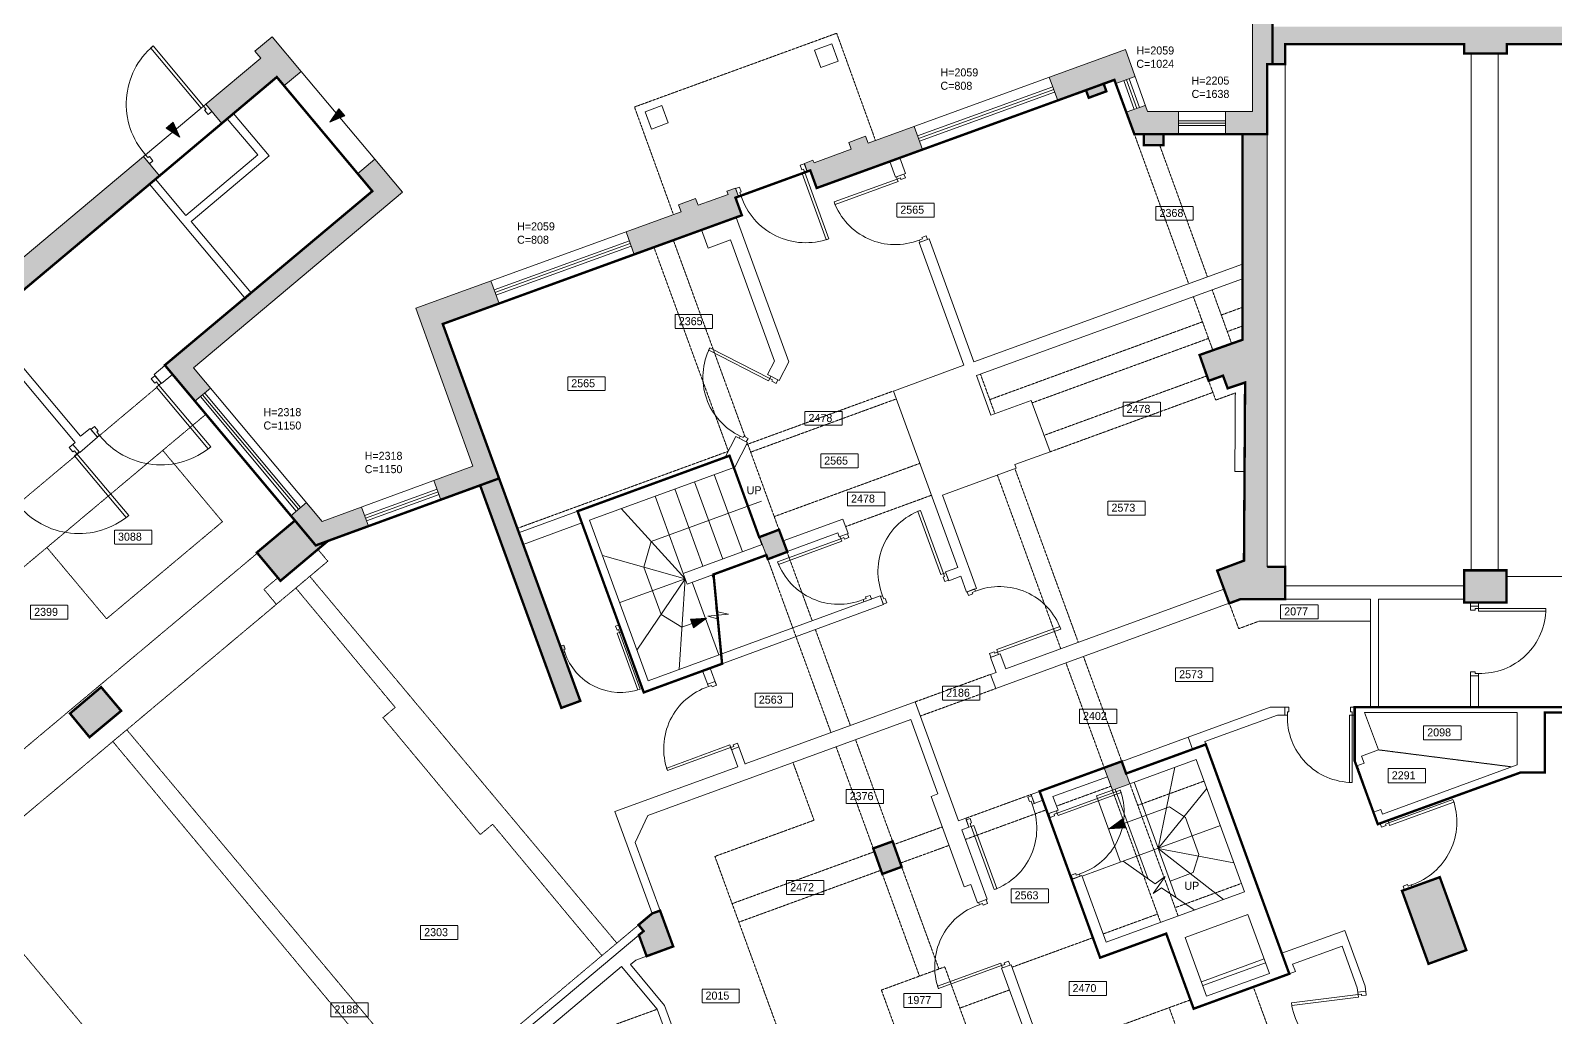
# Model space of a CAD drawing. Header units: millimetres. Extents: x 62976 to 1097852, y -110926 to 167100.
# Drawn here: x 412949 to 432007, y -21431 to -9106 of the extents above; entities that cross this region are included whole.
import ezdxf

# ---------------------------------------------------------------- set-up
doc = ezdxf.new("R2010")
doc.units = ezdxf.units.MM
doc.linetypes.add('HIDDENX2', pattern=[0.75, 0.5, -0.25])
for name, color, linetype, lineweight in [('BLOCKS', 8, 'Continuous', 15), ('Ceiling', 45, 'HIDDENX2', 15), ('Ceiling tag', 1, 'Continuous', 15), ('GIA', 84, 'Continuous', 15), ('NIA', 30, 'Continuous', 15), ('Partitions', 155, 'Continuous', 15), ('Stairs', 8, 'Continuous', 15), ('WALLS', 7, 'Continuous', 15)]:
    doc.layers.add(name, color=color, linetype=linetype, lineweight=lineweight)
doc.layers.add('Whatch', color=7, linetype='Continuous', lineweight=15, true_color=0xa8a8a8)
doc.styles.add('Century Gothic', font='GOTHIC.TTF')

# ---------------------------------------------------------------- blocks, each defined once
blk = doc.blocks.new('DOOR 840')
at = {"layer": 'BLOCKS'}
for p, q in [((-582, 249), (-582, -591)), ((-582, -591), (-582, 249)), ((-548, 249), (-582, 249)), ((-548, -591), (-548, 248)), ((-612, -691), (-612, -591)), ((-582, -591), (-612, -591)), ((-548, -591), (-582, -591)), ((-582, -632), (-582, -591)), ((-562, -632), (-582, -632)), ((-562, -691), (-562, -632)), ((208, -632), (228, -632)), ((208, -691), (208, -632)), ((228, -632), (228, -591)), ((228, -591), (258, -591)), ((258, -691), (258, -591)), ((-562, -691), (-612, -691)), ((208, -691), (258, -691))]:
    blk.add_line(p, q, dxfattribs=at)
blk.add_arc((-586, -565), 814, 358.1575, 89.7593, dxfattribs=at)

msp = doc.modelspace()

# ---------------------------------------------------------------- hatches: boundary and pattern name
at = {"layer": 'Stairs'}
for points in [[(416876, -10171), (416801, -10082), (416692, -10252)], [(414733, -10252), (414645, -10327), (414814, -10436)], [(421197, -16457), (421236, -16566), (421397, -16444)], [(426632, -19062), (426592, -18953), (426431, -19075)]]:
    msp.add_hatch(color=256, dxfattribs=at).paths.add_polyline_path(points)
at = {"layer": 'Whatch', "ltscale": 2}
h = msp.add_hatch(color=256, dxfattribs=at)
h.dxf.hatch_style = 1
h.paths.add_polyline_path([(428404, -9527), (428629, -9527), (428629, -9276), (430866, -9276), (430866, -9394), (431399, -9394), (431399, -9276), (434447, -9276), (434447, -9394), (434994, -9394), (434994, -9276), (438311, -9276), (438311, -9394), (439127, -9394), (439127, -9057), (435189, -9057), (435189, -7071), (435808, -7071), (435808, -3372), (436029, -3372), (436029, -3072), (435513, -3072), (435513, -3573), (435046, -3573), (435046, -3873), (435513, -3873), (435513, -6775), (434895, -6775), (434895, -9057), (428469, -9057), (428469, -8821), (428220, -8821), (428220, -10117), (427884, -10117), (427884, -10400), (428095, -10400), (428095, -12968), (427555, -13159), (427673, -13482), (427851, -13416), (427910, -13574), (428128, -13502), (428114, -15726), (427779, -15851), (427930, -16259), (428071, -16207), (428629, -16207), (428629, -15805), (428404, -15805)])
h.paths.add_polyline_path([(429157, -6051), (428806, -6051), (428806, -6775), (428220, -6775), (428220, -7136), (428469, -7136), (428469, -6913), (429157, -6913)], flags=17)
h.paths.add_polyline_path([(429157, -3873), (433312, -3873), (433312, -3573), (428806, -3573), (428806, -4301), (428916, -4301), (429157, -4301)], flags=17)
h.paths.add_polyline_path([(437519, -3072), (437269, -3072), (437269, -3372), (437519, -3372)], flags=17)
h.paths.add_polyline_path([(439265, -3072), (438759, -3072), (438759, -3372), (438982, -3372), (438982, -4486), (439975, -4486), (439975, -4203), (439265, -4203)])
h.paths.add_polyline_path([(446161, -5290), (446161, -5578), (442436, -5578), (442436, -5690), (441981, -5690), (441981, -5578), (441673, -5578), (441673, -4486), (440962, -4486), (440962, -4203), (441673, -4203), (441673, -4083), (441930, -4083), (441930, -5290)])
h.paths.add_polyline_path([(445034, 1116), (446280, 1116), (446280, 1399), (444685, 1399), (444685, -2204), (441673, -2204), (441673, -2846), (441930, -2846), (441930, -2543), (445034, -2543)])
h.paths.add_polyline_path([(448647, 1399), (447318, 1399), (447318, 1116), (447356, 1116), (447356, 845), (447691, 845), (447691, 1116), (448647, 1116)])
h.paths.add_polyline_path([(451094, 1399), (449241, 1399), (449241, 1116), (450745, 1116), (450745, -1469), (451094, -1469)])
h.paths.add_polyline_path([(451117, -2754), (451590, -2754), (451590, -2451), (450745, -2451), (450745, -5409), (450924, -5409), (450924, -5530), (451188, -5530), (451188, -5022), (451117, -5022)])
h.paths.add_polyline_path([(452511, -2451), (452119, -2451), (452119, -2754), (452511, -2754)])
h.paths.add_polyline_path([(453406, -2451), (453040, -2451), (453040, -2754), (453406, -2754)])
h.paths.add_polyline_path([(459988, -2451), (453935, -2451), (453935, -2754), (459686, -2754), (459686, -3789), (459988, -3789)])
h.paths.add_polyline_path([(459988, -4655), (459686, -4655), (459686, -4978), (459567, -4978), (459567, -5478), (459686, -5478), (459686, -5924), (459988, -5924)])
h.paths.add_polyline_path([(459988, -7657), (459686, -7657), (459686, -8078), (459567, -8078), (459567, -8585), (459686, -8585), (459686, -8888), (459988, -8888)])
h.paths.add_polyline_path([(459988, -10621), (459686, -10621), (459686, -10889), (459567, -10889), (459567, -11685), (459686, -11685), (459686, -11909), (459988, -11909)])
h.paths.add_polyline_path([(457441, -11303), (457204, -11303), (457204, -11567), (457441, -11567)])
h.paths.add_polyline_path([(454545, -11303), (454308, -11303), (454308, -11567), (454545, -11567)])
h.paths.add_polyline_path([(451188, -11432), (450872, -11432), (450872, -11852), (451188, -11852)])
h.paths.add_polyline_path([(451188, -8317), (450890, -8317), (450890, -8589), (451188, -8589)])
h.paths.add_polyline_path([(449028, -7115), (448687, -7115), (448687, -7446), (449028, -7446)])
h.paths.add_polyline_path([(446286, -8317), (446051, -8317), (446051, -8580), (446286, -8580)])
h.paths.add_polyline_path([(442642, -8184), (442517, -8184), (442517, -7115), (442194, -7115), (442194, -9394), (442517, -9394), (442517, -8682), (442642, -8682)])
h.paths.add_polyline_path([(442753, -11654), (446036, -11654), (446036, -11757), (446286, -11757), (446286, -11654), (449028, -11654), (449028, -11448), (442753, -11448), (442753, -11317), (442420, -11317), (442420, -11852), (442753, -11852)])
h.paths.add_polyline_path([(431396, -15847), (430866, -15847), (430866, -16248), (431396, -16248)], flags=17)
h.paths.add_polyline_path([(434985, -15847), (434455, -15847), (434455, -16248), (434985, -16248)], flags=17)
h.paths.add_polyline_path([(438932, -15847), (438159, -15847), (438159, -16248), (438932, -16248)], flags=17)
h.paths.add_polyline_path([(442578, -15832), (442194, -15832), (442194, -16333), (442578, -16333)])
h.paths.add_polyline_path([(446286, -14539), (446036, -14539), (446036, -14806), (446286, -14806)])
h.paths.add_polyline_path([(445203, -17657), (444925, -17657), (444925, -17923), (445203, -17923)])
h.paths.add_polyline_path([(448235, -17657), (447987, -17657), (447987, -17923), (448235, -17923)])
h.paths.add_polyline_path([(451274, -17211), (450997, -17211), (450997, -18336), (451274, -18336)])
h.paths.add_polyline_path([(451149, -14539), (450895, -14539), (450895, -14806), (451149, -14806)])
h.paths.add_polyline_path([(454506, -14526), (454269, -14526), (454269, -14806), (454506, -14806)])
h.paths.add_polyline_path([(454328, -17510), (454091, -17510), (454091, -17780), (454328, -17780)], flags=17)
h.paths.add_polyline_path([(457356, -17471), (457421, -17471), (457421, -17211), (456875, -17211), (456875, -18116), (457356, -18116)], flags=17)
h.paths.add_polyline_path([(460094, -17115), (460061, -17115), (460061, -16740), (459751, -16740), (459751, -17421), (459857, -17421), (459857, -20401), (457421, -20401), (457421, -20314), (457165, -20314), (457165, -20401), (454303, -20401), (454303, -21584), (454091, -21584), (454091, -21933), (454466, -21933), (454466, -20564), (460034, -20564), (460034, -20393), (460094, -20393), (460094, -20209), (460034, -20209), (460034, -17299), (460094, -17299)])
h.paths.add_polyline_path([(457625, -14626), (457624, -14626), (457624, -14526), (456974, -14526), (456974, -14806), (457625, -14806)])
h.paths.add_polyline_path([(459751, -14526), (458494, -14526), (458494, -14626), (458494, -14806), (459751, -14806)])
h.paths.add_polyline_path([(459988, -13692), (459751, -13692), (459751, -15141), (460061, -15141), (460061, -14647), (460094, -14647), (460094, -14489), (459988, -14489)])
h.paths.add_polyline_path([(442229, -21654), (437903, -21654), (437903, -17754), (438851, -17754), (438851, -17923), (439120, -17923), (439120, -17754), (442758, -17754), (442758, -17548), (437702, -17548), (437702, -21912), (440730, -21912), (440730, -21971), (442229, -21971)])
h.paths.add_polyline_path([(439112, -26283), (439060, -26283), (439060, -23877), (439116, -23877), (439116, -23693), (439436, -23693), (439436, -23480), (438853, -23480), (438853, -26283), (438742, -26283), (438742, -26708), (438853, -26708), (438853, -29246), (439060, -29246), (439060, -26708), (439112, -26708)])
h.paths.add_polyline_path([(442769, -26431), (442147, -26431), (442147, -26361), (442077, -26361), (442077, -26283), (441893, -26283), (441893, -26708), (442077, -26708), (442077, -26629), (442769, -26629)])
h.paths.add_polyline_path([(445203, -21669), (444925, -21669), (444925, -21933), (445203, -21933)])
h.paths.add_polyline_path([(448259, -21669), (448012, -21669), (448012, -21933), (448259, -21933)])
h.paths.add_polyline_path([(451290, -21650), (451063, -21650), (451063, -21933), (451290, -21933)])
h = msp.add_hatch(color=256, dxfattribs=at)
h.dxf.hatch_style = 1
h.paths.add_polyline_path([(402655, -23276), (402503, -23104), (403036, -22658), (402838, -22421), (401526, -23517), (401724, -23754), (401818, -23676), (401966, -23853)])
h.paths.add_polyline_path([(404654, -21307), (404792, -21465), (405022, -21267), (404891, -21109), (405442, -20649), (405243, -20411), (403876, -21553), (404075, -21791)])
h.paths.add_polyline_path([(407264, -19126), (407292, -19103), (407019, -18780), (406809, -18959), (406881, -19043), (406282, -19544), (406480, -19781), (407016, -19333), (407348, -19728), (407419, -19667), (408575, -21043), (408503, -21103), (409040, -21742), (409448, -21400), (409310, -21235), (409145, -21374)])
h.paths.add_polyline_path([(406869, -17336), (406688, -17121), (406019, -17681), (405946, -17596), (405775, -17740), (406144, -18175), (406200, -18128), (406200, -18129), (406361, -17997), (406249, -17859)])
h.paths.add_polyline_path([(409177, -15400), (408999, -15187), (408155, -15894), (408336, -16108)])
h.paths.add_polyline_path([(410363, -14192), (410361, -14193), (410290, -14108), (409778, -14536), (409974, -14772), (410488, -14338)])
h.paths.add_polyline_path([(411482, -19287), (411080, -19616), (411330, -19906), (411725, -19577)])
h.paths.add_polyline_path([(414082, -17602), (413832, -17306), (413443, -17635), (413687, -17931)])
h.paths.add_polyline_path([(417600, -11126), (417254, -10711), (417037, -10895), (417221, -11112), (414630, -13288), (415004, -13734), (415199, -13571), (414987, -13319)])
h.paths.add_polyline_path([(414562, -10920), (414361, -10679), (411976, -12676), (412182, -12921)])
h.paths.add_polyline_path([(411465, -13104), (411083, -13424), (411087, -13429), (411164, -13522), (411164, -13522), (411284, -13666), (411668, -13347)])
h.paths.add_polyline_path([(416027, -9687), (416115, -9796), (416333, -9618), (415971, -9184), (415753, -9362), (415828, -9450), (415139, -10027), (415214, -10117), (415339, -10266)])
h.paths.add_polyline_path([(417172, -15296), (417085, -15057), (416594, -15237), (416397, -15002), (416202, -15165), (416254, -15226), (415778, -15625), (416073, -15978), (416666, -15480)])
h.paths.add_polyline_path([(419571, -16796), (419613, -16781), (419631, -16830), (419614, -16836), (419627, -16871), (419602, -16880), (419821, -17481), (419583, -17565), (418568, -14786), (418079, -14965), (417991, -14726), (418479, -14548), (417763, -12574), (418703, -12233), (418805, -12515), (418101, -12771)])
h.paths.add_polyline_path([(421759, -11193), (421798, -11179), (421758, -11074), (421653, -11113), (421666, -11152), (421291, -11288), (421259, -11203), (421049, -11282), (421081, -11369), (420392, -11619), (420495, -11901), (421839, -11413)])
h.paths.add_polyline_path([(424096, -10593), (423991, -10304), (423417, -10512), (423385, -10424), (423175, -10503), (423207, -10588), (422742, -10757), (422726, -10725), (422621, -10765), (422655, -10867), (422694, -10853), (422774, -11073)])
h.paths.add_polyline_path([(422302, -15340), (422059, -15432), (422164, -15708), (422407, -15616)])
h.paths.add_polyline_path([(426633, -9343), (425681, -9690), (425786, -9979), (426139, -9851), (426174, -9946), (426394, -9865), (426360, -9770), (426494, -9722), (426514, -9768), (426753, -9682)])
h.paths.add_polyline_path([(427294, -10117), (426907, -10117), (426881, -10042), (426643, -10127), (426744, -10400), (426863, -10400), (426863, -10537), (427109, -10537), (427109, -10400), (427294, -10400)])
h.paths.add_polyline_path([(418195, -22664), (417991, -22420), (417800, -22572), (418007, -22819)])
h.paths.add_polyline_path([(420817, -20097), (420717, -20133), (420548, -20275), (420611, -20353), (420552, -20402), (420649, -20666), (420981, -20544)])
h.paths.add_polyline_path([(418993, -23913), (418729, -24012), (418752, -24076), (418753, -24076), (418752, -24076), (418847, -24339), (419123, -24239)])
h.paths.add_polyline_path([(419776, -26268), (419789, -26215), (419776, -26156), (419743, -26103), (419697, -26071), (419638, -26057), (419578, -26071), (419526, -26103), (419493, -26156), (419486, -26215), (419493, -26268), (419526, -26321), (419578, -26354), (419638, -26367), (419697, -26354), (419743, -26321)])
h.paths.add_polyline_path([(422591, -25066), (422372, -25146), (422476, -25431), (422695, -25351)])
h.paths.add_polyline_path([(423476, -26122), (423035, -26287), (422977, -26127), (422548, -26273), (423220, -28116), (423647, -27961), (423548, -27689), (423987, -27525)])
h.paths.add_polyline_path([(425443, -24056), (425179, -24151), (425291, -24461), (425510, -24381)])
h.paths.add_polyline_path([(424655, -21811), (424419, -21898), (424580, -22341), (424817, -22256)])
h.paths.add_polyline_path([(428404, -22980), (428095, -23092), (428207, -23401), (428516, -23289)])
h.paths.add_polyline_path([(431359, -21815), (431060, -21924), (431085, -22298), (431465, -22289), (431461, -22090)])
h.paths.add_polyline_path([(426586, -18233), (426367, -18313), (426469, -18592), (426688, -18512)])
h.paths.add_polyline_path([(423724, -19235), (423481, -19320), (423593, -19636), (423836, -19550)])
h.paths.add_polyline_path([(430561, -19679), (430089, -19850), (430420, -20761), (430892, -20590)])
h.paths.add_polyline_path([(434093, -20664), (433630, -20664), (433630, -21186), (434093, -21186)])
h.paths.add_polyline_path([(435960, -21648), (435716, -21648), (435716, -21911), (435960, -21911)])
h.paths.add_polyline_path([(436047, -17548), (435691, -17548), (435691, -18212), (436047, -18212)])
h.paths.add_polyline_path([(434411, -17548), (434056, -17548), (434056, -18212), (434411, -18212)])
h.paths.add_polyline_path([(432756, -17510), (432512, -17510), (432512, -18033), (432756, -18033)])

# ---------------------------------------------------------------- linework, layer by layer
at = {"layer": 'BLOCKS', "ltscale": 2}
for p, q in [((422748, -9351), (422965, -9272)), ((422965, -9272), (423044, -9489)), ((422748, -9351), (422827, -9568)), ((422827, -9568), (423044, -9489)), ((420629, -10121), (420839, -10042)), ((420918, -10259), (420839, -10042)), ((420708, -10338), (420629, -10121)), ((420708, -10338), (420918, -10259))]:
    msp.add_line(p, q, dxfattribs=at)
at = {"layer": 'BLOCKS'}
for p, q in [((426807, -10068), (426679, -9709)), ((424033, -10420), (425724, -9809)), ((424045, -10453), (425736, -9842)), ((424057, -10486), (425748, -9875)), ((426742, -10092), (426613, -9732)), ((426775, -10080), (426646, -9720)), ((424096, -10593), (425786, -9979)), ((427884, -10234), (427294, -10234)), ((427884, -10264), (427294, -10264)), ((427884, -10294), (427294, -10294)), ((427884, -10400), (427294, -10400)), ((418743, -12343), (420433, -11732)), ((418754, -12376), (420445, -11764)), ((418766, -12409), (420457, -11797)), ((418805, -12515), (420495, -11901)), ((415072, -13677), (416270, -15108)), ((415099, -13655), (416297, -15085)), ((415126, -13633), (416324, -15063)), ((415004, -13734), (416202, -15165)), ((418030, -14833), (417124, -15164)), ((418042, -14866), (417136, -15197)), ((418055, -14899), (417148, -15230)), ((418079, -14965), (417172, -15296)), ((427416, -17930), (426586, -18233)), ((428365, -20700), (427581, -20986)), ((428382, -20747), (427598, -21033)), ((427647, -21167), (428431, -20881))]:
    msp.add_line(p, q, dxfattribs=at)
at = {"layer": 'Ceiling'}
for p, q in [((420497, -10061), (423024, -9140)), ((423024, -9140), (423509, -10479)), ((428629, -15805), (428629, -9527)), ((430953, -15847), (430953, -9394)), ((431291, -15847), (431291, -9394)), ((420982, -11400), (420497, -10061)), ((426744, -10400), (427422, -12267)), ((427060, -10537), (427657, -12182)), ((420740, -11812), (421671, -14361)), ((420983, -11724), (421879, -14179)), ((427716, -12344), (427960, -13016)), ((427481, -12430), (427725, -13099)), ((428095, -12562), (427831, -12659)), ((427596, -12744), (424937, -13715)), ((427671, -12951), (425465, -13756)), ((428095, -12796), (427906, -12865)), ((424820, -13395), (425001, -13891)), ((427650, -13419), (425614, -14162)), ((427673, -13482), (427761, -13721)), ((414527, -13563), (413787, -14185)), ((423732, -13608), (421895, -14278)), ((423768, -13707), (421949, -14371)), ((427726, -13625), (425690, -14368)), ((428006, -13632), (427761, -13721)), ((428006, -13632), (428000, -14614)), ((410730, -17593), (415141, -13898)), ((421907, -14255), (422303, -15340)), ((413563, -14373), (412763, -15044)), ((414602, -14349), (415348, -15240)), ((421671, -14360), (419033, -15323)), ((424062, -14512), (422243, -15176)), ((425033, -14659), (425824, -16826)), ((425252, -14579), (426043, -16746)), ((428121, -14614), (428000, -14614)), ((423136, -15301), (424207, -14910)), ((413900, -16452), (415348, -15240)), ((413900, -16452), (413154, -15562)), ((416541, -15585), (416665, -15733)), ((422404, -15618), (422718, -16477)), ((411060, -19592), (415784, -15633)), ((412019, -19626), (416665, -15733)), ((422163, -15709), (422953, -17874)), ((415867, -16086), (416041, -15940)), ((416141, -15920), (416141, -15920)), ((416439, -15922), (420277, -20503)), ((431396, -15925), (434455, -15925)), ((415867, -16086), (416022, -16272)), ((417507, -17559), (416265, -16068)), ((428048, -16576), (427930, -16259)), ((428048, -16576), (428299, -16483)), ((429694, -16483), (428299, -16483)), ((422758, -16587), (423195, -17786)), ((426108, -16923), (426586, -18233)), ((424005, -17490), (424946, -17147)), ((425889, -17003), (426367, -18313)), ((425011, -17324), (424069, -17667)), ((417507, -17559), (417354, -17687)), ((418570, -19147), (417354, -17687)), ((414152, -17838), (417991, -22420)), ((417800, -22572), (413978, -17985)), ((423017, -18051), (423481, -19320)), ((423260, -17962), (423724, -19235)), ((429793, -18089), (431457, -18301)), ((422478, -18247), (422741, -18968)), ((429734, -18866), (429531, -18284)), ((427617, -18479), (426786, -18782)), ((424636, -18944), (425454, -18646)), ((426451, -18543), (425771, -18792)), ((426469, -18592), (427072, -20244)), ((426688, -18512), (427291, -20164)), ((425644, -18838), (424632, -19208)), ((418724, -19019), (418570, -19147)), ((420090, -20659), (418724, -19019)), ((421502, -19420), (422741, -18968)), ((423738, -19272), (424345, -19051)), ((421502, -19420), (422472, -22078)), ((421717, -20010), (423495, -19361)), ((424429, -19282), (423819, -19504)), ((415909, -24294), (411874, -19453)), ((423577, -19593), (421801, -20241)), ((423836, -19550), (424302, -20826)), ((423594, -19639), (424059, -20915)), ((428083, -19757), (427253, -20060)), ((427034, -20140), (426354, -20388)), ((420548, -20275), (417991, -22420)), ((426227, -20435), (425214, -20804)), ((424375, -20799), (423583, -21089)), ((424375, -20799), (424734, -21783)), ((423583, -21089), (423941, -22071)), ((425182, -21088), (424563, -21314)), ((428663, -22234), (428231, -21050)), ((420782, -21328), (419763, -21699)), ((427444, -21212), (425809, -21809)), ((427651, -22602), (427179, -21309))]:
    msp.add_line(p, q, dxfattribs=at)
for points in [[(423775, -11262), (424242, -11262), (424242, -11436), (423775, -11436)], [(427014, -11302), (427481, -11302), (427481, -11476), (427014, -11476)], [(421006, -12653), (421473, -12653), (421473, -12828), (421006, -12828)], [(419663, -13429), (420130, -13429), (420130, -13603), (419663, -13603)], [(422628, -13862), (423094, -13862), (423094, -14036), (422628, -14036)], [(426603, -13749), (427069, -13749), (427069, -13923), (426603, -13923)], [(422824, -14394), (423291, -14394), (423291, -14569), (422824, -14569)], [(423159, -14869), (423626, -14869), (423626, -15043), (423159, -15043)], [(426414, -14982), (426881, -14982), (426881, -15157), (426414, -15157)], [(413999, -15344), (414466, -15344), (414466, -15519), (413999, -15519)], [(412951, -16283), (413417, -16283), (413417, -16458), (412951, -16458)], [(428572, -16278), (429039, -16278), (429039, -16452), (428572, -16452)], [(427259, -17063), (427726, -17063), (427726, -17237), (427259, -17237)], [(424347, -17294), (424813, -17294), (424813, -17468), (424347, -17468)], [(422006, -17380), (422473, -17380), (422473, -17554), (422006, -17554)], [(426058, -17583), (426525, -17583), (426525, -17758), (426058, -17758)], [(430359, -17789), (430826, -17789), (430826, -17963), (430359, -17963)], [(429917, -18324), (430383, -18324), (430383, -18499), (429917, -18499)], [(423142, -18585), (423608, -18585), (423608, -18760), (423142, -18760)], [(422398, -19722), (422865, -19722), (422865, -19897), (422398, -19897)], [(425204, -19824), (425671, -19824), (425671, -19998), (425204, -19998)], [(417825, -20284), (418291, -20284), (418291, -20458), (417825, -20458)], [(421341, -21076), (421807, -21076), (421807, -21250), (421341, -21250)], [(423863, -21131), (424330, -21131), (424330, -21306), (423863, -21306)], [(425928, -20983), (426395, -20983), (426395, -21157), (425928, -21157)], [(416704, -21248), (417170, -21248), (417170, -21423), (416704, -21423)]]:
    msp.add_lwpolyline(points, close=True, dxfattribs=at)
at = {"layer": 'GIA', "ltscale": 2}
msp.add_lwpolyline([(428469, -8821, 30, 30, 0), (428469, -9527, 30, 30, 0), (428404, -9527, 30, 30, 0), (428404, -10400, 30, 30, 0), (426744, -10400, 30, 30, 0), (426494, -9722, 30, 30, 0), (422774, -11073, 30, 30, 0), (422694, -10853, 30, 30, 0), (421759, -11193, 30, 30, 0), (421839, -11413, 30, 30, 0), (418101, -12771, 30, 30, 0), (418805, -14699, 30, 30, 0), (416514, -15536, 30, 30, 0), (414628, -13285, 30, 30, 0), (417221, -11112, 30, 30, 0), (416027, -9687, 30, 30, 0), (414562, -10920, 30, 30, 0), (410488, -14338, 30, 30, 0)], format="xyseb", dxfattribs=at)
at = {"layer": 'NIA', "ltscale": 2}
for points in [[(434447, -9276, 30, 30, 0), (431399, -9276, 30, 30, 0), (431399, -9394, 30, 30, 0), (430866, -9394, 30, 30, 0), (430866, -9276, 30, 30, 0), (428629, -9276, 30, 30, 0), (428629, -9527, 30, 30, 0), (428404, -9527, 30, 30, 0), (428404, -10400, 0, 0, 0)], [(428404, -15805, 30, 30, 0), (428629, -15805, 30, 30, 0), (428629, -16207, 30, 30, 0), (428071, -16207, 30, 30, 0), (427930, -16259, 30, 30, 0), (427779, -15851, 30, 30, 0), (428114, -15726, 30, 30, 0), (428128, -13502, 30, 30, 0), (427910, -13574, 30, 30, 0), (427852, -13416, 30, 30, 0), (427673, -13481, 30, 30, 0), (427559, -13158, 30, 30, 0), (428095, -12968, 30, 30, 0), (428095, -10400, 30, 30, 0), (427109, -10400, 30, 30, 0), (427109, -10537, 30, 30, 0), (426863, -10537, 30, 30, 0), (426863, -10400, 30, 30, 0), (426744, -10400, 30, 30, 0), (426494, -9722, 30, 30, 0), (426360, -9770, 30, 30, 0), (426394, -9865, 30, 30, 0), (426174, -9946, 30, 30, 0), (426139, -9851, 30, 30, 0), (422774, -11073, 30, 30, 0), (422694, -10853, 30, 30, 0), (421759, -11193, 30, 30, 0), (421839, -11413, 30, 30, 0), (418101, -12771, 30, 30, 0), (419820, -17478, 30, 30, 0), (419583, -17565, 30, 30, 0), (418568, -14786, 30, 30, 0), (416666, -15480, 30, 30, 0), (416073, -15978, 30, 30, 0), (415778, -15625, 30, 30, 0), (416254, -15226, 30, 30, 0), (414628, -13285, 30, 30, 0), (417221, -11112, 30, 30, 0), (416027, -9687, 30, 30, 0), (414562, -10920, 30, 30, 0), (410488, -14338, 30, 30, 0)], [(432512, -17622, 30, 30, 0), (431874, -17622, 30, 30, 0), (431874, -18372, 30, 30, 0), (431570, -18372, 30, 30, 0), (429786, -19017, 30, 30, 0), (429497, -18227, 30, 30, 0), (429497, -17556, 30, 30, 0), (432282, -17556, 30, 30, 0)]]:
    msp.add_lwpolyline(points, format="xyseb", dxfattribs=at)
at = {"layer": 'NIA', "ltscale": 2, "const_width": 30}
for points in [[(421592, -17014), (421485, -15898), (422144, -15657), (422164, -15708), (422407, -15616), (422303, -15340), (422059, -15432), (422055, -15433), (421685, -14416), (419786, -15109), (420613, -17372)], [(430866, -15847), (431396, -15847), (431396, -16248), (430866, -16248)], [(413443, -17635), (413832, -17306), (414082, -17602), (413687, -17931)], [(428680, -20886), (427637, -18022), (426641, -18385), (426586, -18233), (425560, -18607), (426316, -20684), (427142, -20384), (427485, -21322)], [(423481, -19320), (423723, -19232), (423836, -19550), (423594, -19639)], [(430089, -19850), (430561, -19679), (430892, -20590), (430420, -20761)], [(420548, -20275), (420717, -20133), (420817, -20097), (420981, -20544), (420649, -20666), (420552, -20402), (420611, -20353)]]:
    msp.add_lwpolyline(points, close=True, dxfattribs=at)
at = {"layer": 'Partitions', "ltscale": 2}
for p, q in [((415791, -10660), (415409, -10207)), ((415932, -10672), (415486, -10143)), ((415791, -10660), (414892, -11415)), ((415932, -10672), (414957, -11492)), ((415642, -12462), (414436, -11025)), ((414892, -11415), (414511, -10963)), ((415707, -12383), (414957, -11492)), ((413575, -14173), (412383, -12751)), ((413508, -14251), (412305, -12817)), ((414630, -13288), (414493, -13402)), ((414493, -13402), (414587, -13515)), ((414587, -13515), (414724, -13400)), ((413693, -14074), (413575, -14173)), ((413788, -14186), (413693, -14074)), ((413434, -14313), (413508, -14251)), ((413480, -14275), (413564, -14375)), ((413564, -14375), (413788, -14186))]:
    msp.add_line(p, q, dxfattribs=at)
at = {"layer": 'Partitions'}
for p, q in [((423689, -10741), (423760, -10936)), ((423814, -10695), (423886, -10890)), ((423760, -10936), (423886, -10890)), ((421335, -11596), (421417, -11822)), ((421766, -11439), (422424, -13245)), ((421417, -11822), (421695, -11721)), ((421695, -11721), (422247, -13234)), ((424055, -11754), (424181, -11709)), ((424055, -11754), (424614, -13287)), ((424181, -11709), (424740, -13242)), ((424740, -13242), (428095, -12023)), ((424771, -13413), (428095, -12207)), ((422161, -13402), (422247, -13234)), ((422306, -13476), (422424, -13245)), ((423732, -13608), (424614, -13287)), ((422306, -13476), (422161, -13402)), ((424951, -13910), (424771, -13413)), ((424536, -15811), (423732, -13608)), ((424951, -13910), (425454, -13727)), ((425690, -14368), (425454, -13727)), ((421632, -14436), (421765, -14177)), ((421752, -14558), (421909, -14251)), ((421909, -14251), (421765, -14177)), ((421632, -14436), (419047, -15378)), ((425249, -14526), (425690, -14368)), ((421752, -14558), (419935, -15220)), ((424346, -14910), (425269, -14572)), ((425269, -14572), (425249, -14526)), ((424770, -16073), (424346, -14910)), ((419935, -15220), (420668, -17227)), ((423102, -15207), (422354, -15477)), ((423102, -15207), (423168, -15386)), ((419839, -15256), (419106, -15523)), ((420611, -17373), (419839, -15256)), ((423038, -15381), (422405, -15611)), ((423038, -15381), (423055, -15427)), ((423055, -15427), (423168, -15386)), ((422094, -15526), (421106, -15888)), ((421154, -16019), (422144, -15657)), ((424536, -15811), (424384, -15867)), ((421106, -15887), (421154, -16019)), ((424424, -15978), (424384, -15867)), ((424577, -15922), (424424, -15978)), ((424648, -16118), (424577, -15922)), ((423566, -16166), (420668, -17227)), ((423607, -16276), (423566, -16166)), ((424648, -16118), (424770, -16073)), ((425137, -17077), (427864, -16082)), ((430866, -16042), (428629, -16042)), ((423607, -16276), (421443, -17068)), ((427930, -16259), (425011, -17324)), ((428634, -16207), (429694, -16207)), ((429694, -17556), (429694, -16207)), ((429793, -17556), (429793, -16207)), ((429793, -16207), (430866, -16207)), ((430946, -16248), (430946, -16343)), ((431046, -16248), (431046, -16358)), ((424946, -16935), (425068, -16890)), ((425015, -17122), (424946, -16935)), ((425137, -17077), (425068, -16890)), ((421349, -17103), (420611, -17373)), ((421421, -17299), (421349, -17103)), ((421522, -17284), (421443, -17068)), ((424946, -17147), (425015, -17122)), ((425011, -17324), (424946, -17147)), ((430946, -17113), (430946, -17556)), ((431046, -17133), (431046, -17556)), ((421881, -18265), (424005, -17490)), ((424547, -18977), (424005, -17490)), ((423949, -17711), (420665, -18908)), ((424288, -18640), (423949, -17711)), ((428440, -17556), (427416, -17930)), ((427623, -17983), (428532, -17656)), ((428627, -17556), (428440, -17556)), ((428627, -17656), (428532, -17656)), ((429497, -18227), (429497, -17556)), ((429694, -17556), (429497, -17556)), ((429793, -18089), (429622, -17622)), ((429622, -17622), (431528, -17622)), ((430946, -17556), (429793, -17556)), ((432282, -17556), (431046, -17556)), ((431528, -18275), (431528, -17622)), ((431874, -17622), (431874, -18372)), ((431874, -17622), (432512, -17622)), ((421787, -18300), (421687, -18028)), ((421881, -18266), (421786, -18007)), ((427472, -18082), (426641, -18385)), ((427472, -18082), (427416, -17930)), ((427623, -17983), (428587, -20629)), ((429582, -18168), (429793, -18089)), ((427518, -18209), (426688, -18512)), ((428121, -19861), (427518, -18209)), ((429523, -18287), (429497, -18227)), ((429523, -18287), (429615, -18254)), ((429615, -18254), (429582, -18168)), ((431528, -18275), (429845, -18892)), ((420252, -18860), (421787, -18300)), ((426367, -18313), (425454, -18646)), ((426408, -18424), (425727, -18672)), ((431570, -18372), (429786, -19017)), ((431874, -18372), (431570, -18372)), ((424206, -18670), (424288, -18640)), ((424618, -19801), (424206, -18670)), ((425494, -18757), (425454, -18646)), ((425790, -18843), (425727, -18672)), ((420717, -20133), (420252, -18860)), ((425601, -18719), (425494, -18757)), ((425663, -18889), (425601, -18719)), ((425663, -18889), (425790, -18843)), ((429734, -18866), (429826, -18833)), ((429786, -19017), (429734, -18866)), ((429826, -18833), (429845, -18892)), ((420665, -18908), (420507, -19247)), ((424636, -18944), (424547, -18977)), ((424677, -19056), (424588, -19088)), ((424677, -19056), (424636, -18944)), ((420817, -20097), (420507, -19247)), ((424905, -19955), (424588, -19088)), ((424618, -19801), (424701, -19771)), ((424785, -19999), (424701, -19771)), ((425961, -19706), (426088, -19660)), ((426318, -20684), (425961, -19706)), ((426392, -20492), (426088, -19660)), ((424905, -19955), (424785, -19999)), ((428121, -19861), (426392, -20492)), ((428163, -20147), (427379, -20433)), ((428431, -20881), (428163, -20147)), ((427142, -20383), (426318, -20684)), ((427485, -21322), (427142, -20383)), ((428587, -20629), (429374, -20345)), ((429628, -21040), (429374, -20345)), ((420552, -20402), (418742, -21920)), ((427647, -21167), (427379, -20433)), ((429339, -20539), (428721, -20765)), ((429530, -21063), (429339, -20539)), ((420446, -20768), (420512, -20715)), ((420874, -21282), (420446, -20768)), ((420649, -20666), (420512, -20715)), ((425203, -20773), (425083, -20816)), ((425473, -21513), (425203, -20773)), ((428756, -20858), (428721, -20765)), ((418847, -22045), (420335, -20794)), ((420335, -20794), (420782, -21328)), ((425353, -21557), (425083, -20816)), ((428756, -20858), (427485, -21322)), ((429530, -21063), (429544, -21177)), ((429628, -21040), (429642, -21150)), ((421417, -23075), (420782, -21328)), ((421486, -22966), (420874, -21282))]:
    msp.add_line(p, q, dxfattribs=at)
at = {"layer": 'Stairs'}
for p, q in [((416333, -9618), (417254, -10711)), ((415082, -10075), (414387, -10657)), ((416801, -10082), (416692, -10252)), ((416876, -10171), (416801, -10082)), ((414733, -10252), (414645, -10327)), ((414733, -10252), (414814, -10436)), ((416876, -10171), (416692, -10252)), ((414645, -10327), (414814, -10436)), ((421495, -14652), (421845, -15617)), ((421737, -14564), (422090, -15528)), ((421002, -14831), (421352, -15797)), ((421247, -14742), (421601, -15707)), ((422086, -14983), (420704, -15487)), ((420756, -14921), (421106, -15887)), ((421130, -15953), (420329, -15077)), ((420613, -15808), (420704, -15487)), ((421130, -15953), (420097, -15662)), ((420829, -16399), (420613, -15808)), ((421130, -15953), (420312, -16251)), ((421130, -15953), (420528, -16844)), ((421130, -15953), (421055, -17085)), ((421552, -16902), (421220, -15994)), ((421491, -15979), (421464, -15905)), ((421519, -16360), (421485, -15898)), ((421670, -16395), (421519, -16360)), ((421644, -16398), (421640, -16388)), ((420829, -16399), (421090, -16557)), ((421090, -16557), (421216, -16511)), ((421197, -16457), (421397, -16444)), ((421197, -16457), (421236, -16566)), ((421236, -16566), (421397, -16444)), ((421414, -16420), (421670, -16395)), ((421534, -16453), (421414, -16420)), ((421580, -16892), (421534, -16453)), ((427042, -19319), (427251, -18307)), ((426469, -18592), (426271, -18664)), ((426271, -18664), (426572, -19490)), ((426506, -18579), (426916, -19702)), ((426741, -18493), (427268, -19938)), ((427042, -19319), (427651, -18572)), ((427182, -18800), (426612, -19008)), ((427382, -18932), (427182, -18800)), ((426592, -18953), (426431, -19075)), ((426632, -19062), (426592, -18953)), ((427114, -19293), (427820, -19035)), ((427551, -19395), (427382, -18932)), ((426632, -19062), (426431, -19075)), ((426090, -19666), (427114, -19293)), ((427042, -19319), (427989, -19498)), ((427042, -19319), (427857, -19957)), ((427481, -19621), (427551, -19395)), ((427003, -19764), (426604, -19478)), ((427191, -19727), (427481, -19621)), ((426981, -19883), (427127, -19672)), ((427084, -19813), (426981, -19883)), ((427127, -19672), (427003, -19764)), ((427492, -20089), (427084, -19813))]:
    msp.add_line(p, q, dxfattribs=at)
at = {"layer": 'WALLS'}
for p, q in [((428629, -9527), (428629, -9276)), ((428629, -9276), (430866, -9276)), ((431399, -9276), (431399, -9394)), ((431399, -9276), (434447, -9276)), ((428404, -15805), (428404, -9527)), ((428404, -9527), (428629, -9527)), ((430866, -9394), (431399, -9394)), ((416027, -9687), (415339, -10266)), ((416027, -9687), (416115, -9796)), ((416115, -9796), (416333, -9618)), ((426753, -9682), (426514, -9768)), ((425786, -9979), (426139, -9851)), ((426494, -9722), (426514, -9768)), ((426639, -10117), (426514, -9768)), ((426881, -10042), (426641, -10127)), ((426639, -10117), (426744, -10400)), ((427294, -10117), (427294, -10400)), ((427884, -10117), (427884, -10400)), ((426863, -10400), (426744, -10400)), ((427294, -10400), (427109, -10400)), ((428095, -10400), (427884, -10400)), ((428095, -10400), (428095, -12968)), ((422774, -11073), (424096, -10593)), ((427109, -10537), (426863, -10537)), ((417037, -10895), (417254, -10711)), ((414562, -10920), (412182, -12921)), ((417037, -10895), (417221, -11112)), ((417221, -11112), (414630, -13288)), ((418101, -12771), (418805, -12515)), ((418101, -12771), (419821, -17481)), ((427555, -13159), (428095, -12968)), ((427555, -13159), (427673, -13482)), ((427673, -13482), (427851, -13416)), ((427851, -13416), (427910, -13574)), ((427910, -13574), (428128, -13502)), ((428128, -13502), (428114, -15726)), ((418568, -14786), (419583, -17565)), ((415778, -15625), (416254, -15226)), ((422302, -15340), (422059, -15432)), ((422164, -15708), (422059, -15432)), ((422407, -15616), (422302, -15340)), ((416073, -15978), (416666, -15480)), ((422407, -15616), (422164, -15708)), ((427779, -15851), (428114, -15726)), ((428629, -15805), (428404, -15805)), ((428629, -16207), (428629, -15805)), ((427930, -16259), (427779, -15851)), ((430866, -16248), (430866, -15847)), ((431396, -16248), (431396, -15847)), ((428071, -16207), (427930, -16259)), ((428071, -16207), (428629, -16207)), ((413443, -17635), (413832, -17306)), ((414082, -17602), (413832, -17306)), ((419583, -17565), (419821, -17481)), ((413687, -17931), (413443, -17635)), ((413687, -17931), (414082, -17602)), ((426586, -18233), (426367, -18313)), ((426688, -18512), (426586, -18233)), ((426469, -18592), (426367, -18313)), ((426688, -18512), (426469, -18592)), ((423724, -19235), (423481, -19320)), ((423836, -19550), (423724, -19235)), ((423481, -19320), (423593, -19636)), ((423593, -19636), (423836, -19550)), ((423593, -19636), (423593, -19636)), ((430561, -19679), (430089, -19850)), ((420548, -20275), (420717, -20133)), ((420548, -20275), (420611, -20353)), ((420611, -20353), (420552, -20402)), ((430892, -20590), (430420, -20761))]:
    msp.add_line(p, q, dxfattribs=at)
at = {"layer": 'WALLS', "ltscale": 2}
for p, q in [((430866, -9394), (430866, -9276)), ((425786, -9979), (425681, -9690)), ((426139, -9851), (426174, -9946)), ((426174, -9946), (426394, -9865)), ((426360, -9770), (426494, -9722)), ((426360, -9770), (426394, -9865)), ((415339, -10266), (415139, -10027)), ((424096, -10593), (423991, -10304)), ((426863, -10400), (426863, -10537)), ((427109, -10400), (427109, -10537)), ((414562, -10920), (414361, -10679)), ((422655, -10867), (422694, -10853)), ((422694, -10853), (422774, -11073)), ((421759, -11193), (421798, -11179)), ((421759, -11193), (421839, -11413)), ((420495, -11901), (421839, -11413)), ((420495, -11901), (420392, -11619)), ((418805, -12515), (418703, -12233)), ((414630, -13288), (415004, -13734)), ((415004, -13734), (415199, -13571)), ((418079, -14965), (417991, -14726)), ((418079, -14965), (418568, -14786)), ((416202, -15165), (416397, -15002)), ((416202, -15165), (416254, -15226)), ((417172, -15296), (417085, -15057)), ((416666, -15480), (417172, -15296)), ((415778, -15625), (416073, -15978)), ((430866, -15847), (431396, -15847)), ((430866, -16248), (431396, -16248)), ((430892, -20590), (430561, -19679)), ((430420, -20761), (430089, -19850)), ((420717, -20133), (420817, -20097)), ((420981, -20544), (420817, -20097)), ((420552, -20402), (420649, -20666)), ((420981, -20544), (420649, -20666))]:
    msp.add_line(p, q, dxfattribs=at)
at = {"layer": 'Whatch'}
for p, q in [((428220, -8821), (428220, -10117)), ((415971, -9184), (415753, -9362)), ((415971, -9184), (416333, -9618)), ((415828, -9450), (415139, -10027)), ((415753, -9362), (415828, -9450)), ((423417, -10512), (426633, -9343)), ((426633, -9343), (426907, -10117)), ((428220, -10117), (426907, -10117)), ((423175, -10503), (423385, -10424)), ((423385, -10424), (423417, -10512)), ((422742, -10757), (423207, -10588)), ((423207, -10588), (423175, -10503)), ((414361, -10679), (411083, -13424)), ((417254, -10711), (417600, -11126)), ((422621, -10765), (422726, -10725)), ((422655, -10867), (422621, -10765)), ((422726, -10725), (422742, -10757)), ((417600, -11126), (414987, -13319)), ((421049, -11282), (421259, -11203)), ((421259, -11203), (421291, -11288)), ((421291, -11288), (421666, -11152)), ((421758, -11074), (421653, -11113)), ((421653, -11113), (421666, -11152)), ((421758, -11074), (421798, -11179)), ((417763, -12574), (421081, -11369)), ((421081, -11369), (421049, -11282)), ((417763, -12574), (418479, -14548)), ((414987, -13319), (416594, -15237)), ((416594, -15237), (418479, -14548))]:
    msp.add_line(p, q, dxfattribs=at)

# ---------------------------------------------------------------- block references
at = {"layer": 'BLOCKS'}
for p, xscale, yscale, zscale, rotation in [((414148, -9957), -1.167307119279022, 1.167307119279022, 1.167307119279022, 39.94501430412322), ((422263, -11669), 1.048266617163679, 1.048266617163679, 1.048266617163679, 199.9688182978967), ((414475, -14525), 1.199999999994586, 1.199999999994586, 1.199999999994586, 220.0084230666424), ((413451, -15383), 1.199999999994586, 1.199999999994586, 1.199999999994586, 220.0497277656947), ((430691, -19352), 1.018381017721905, 1.018381017721905, 1.018381017721905, 290.0520821461142)]:
    msp.add_blockref('DOOR 840', p, dxfattribs=dict(at, xscale=xscale, yscale=yscale, zscale=zscale, rotation=rotation))
at = {"layer": 'BLOCKS', "xscale": -1}
for p, rotation in [((423423, -11709), 109.8467272470952), ((425391, -16120), 290.0520821461647), ((425455, -19401), 200.0520821461647), ((429027, -21795), 97.21989758382044)]:
    msp.add_blockref('DOOR 840', p, dxfattribs=dict(at, rotation=rotation))
at = {"layer": 'BLOCKS'}
for p, rotation in [((431637, -16906), 270), ((420944, -17716), 110.0952311920058), ((428884, -18247), 180), ((426534, -19223), 290.0520821460904), ((424331, -20439), 110.0520821460904)]:
    msp.add_blockref('DOOR 840', p, dxfattribs=dict(at, rotation=rotation))
at = {"layer": 'Partitions', "xscale": -1}
for p, rotation in [((421396, -13699), 62.88686458354898), ((423609, -15532), 20.09523119200401), ((422720, -16202), 110.095231192004)]:
    msp.add_blockref('DOOR 840', p, dxfattribs=dict(at, rotation=rotation))
at = {"layer": 'Partitions', "xscale": 0.8963529493693212, "yscale": 0.8963529493693212, "zscale": 0.8963529493693212, "rotation": 200.0260890936516}
msp.add_blockref('DOOR 840', (420000, -17299), dxfattribs=at)

# ---------------------------------------------------------------- texts
at = {"layer": 'Ceiling', "char_height": 100, "width": 730.14, "attachment_point": 1, "style": 'Century Gothic'}
for s, insert in [('2565', (423819, -11294)), ('2368', (427059, -11334)), ('2365', (421051, -12686)), ('2565', (419707, -13461)), ('2478', (422672, -13894)), ('2478', (426647, -13781)), ('2565', (422868, -14427)), ('2478', (423204, -14901)), ('2573', (426458, -15015)), ('3088', (414043, -15377)), ('2399', (412995, -16316)), ('2077', (428617, -16310)), ('2573', (427304, -17095)), ('2186', (424391, -17326)), ('2563', (422051, -17412)), ('2402', (426102, -17615)), ('2098', (430404, -17821)), ('2291', (429961, -18357)), ('2376', (423186, -18617)), ('2472', (422443, -19754)), ('2563', (425248, -19856)), ('2303', (417869, -20316)), ('2015', (421385, -21108)), ('2470', (425972, -21015)), ('2188', (416748, -21281)), ('1977', (423908, -21164))]:
    msp.add_mtext(s, dxfattribs=dict(at, insert=insert))
at = {"layer": 'Ceiling tag', "char_height": 100, "width": 730.14, "attachment_point": 1, "style": 'Century Gothic'}
for s, insert in [('H=2059\\PC=1024', (426769, -9305)), ('H=2059\\PC=808', (424321, -9579)), ('H=2205\\PC=1638', (427459, -9681)), ('H=2059\\PC=808', (419030, -11502)), ('H=2318\\PC=1150', (415861, -13822)), ('H=2318\\PC=1150', (417125, -14367))]:
    msp.add_mtext(s, dxfattribs=dict(at, insert=insert))
at = {"layer": 'Stairs', "char_height": 100, "width": 1430, "attachment_point": 1, "style": 'Century Gothic'}
for insert in [(421899, -14797), (427369, -19737)]:
    msp.add_mtext('UP', dxfattribs=dict(at, insert=insert))

doc.saveas('drawing.dxf')
